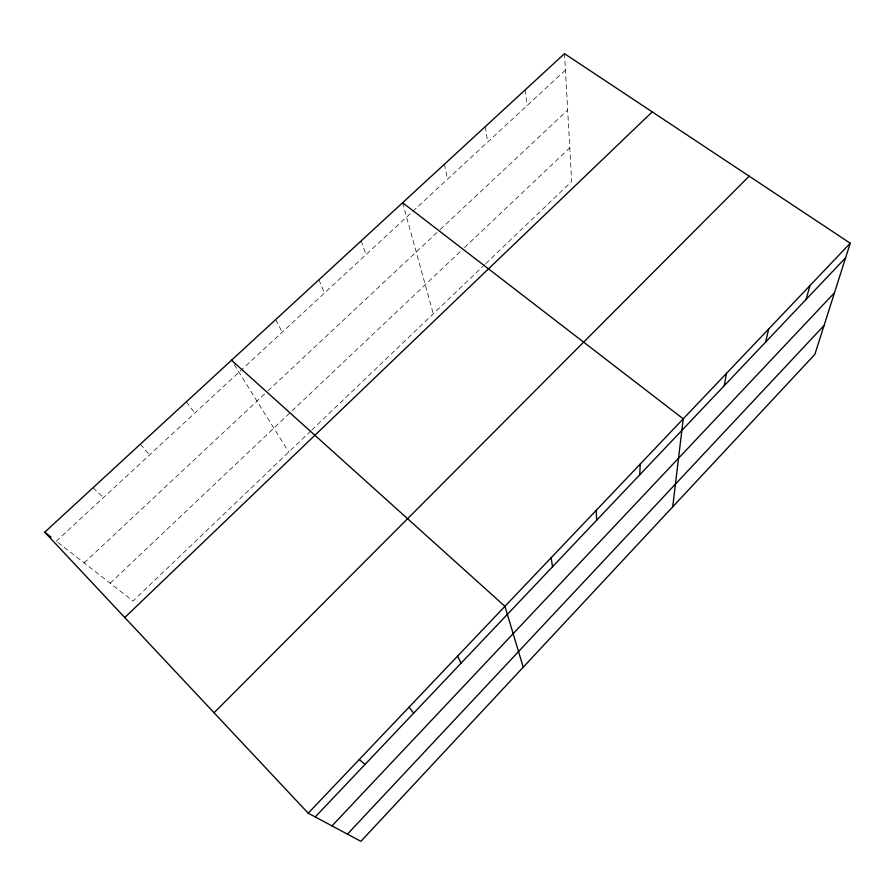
<?xml version="1.0" encoding="UTF-8"?>
<svg xmlns="http://www.w3.org/2000/svg" width="895" height="895" viewBox="0 0 895 895"><rect width="100%" height="100%" fill="white"/><g stroke="black" fill="none" stroke-linecap="round" stroke-linejoin="round"><path stroke-width="0.67" stroke-dasharray="4.47 3.36" d="M310.833 430.931L133.053 601.004L57.381 542.034M311.84 429.969L484.788 264.528M485.784 263.577L571.681 181.405L564.499 53.678M110.163 583.16L462.424 249.526M464.449 247.602L569.791 147.82M84.197 562.921L266.99 391.73M267.997 390.791L439.21 230.44M440.206 229.5L567.676 110.13M56.307 541.195L411.7 212.35M412.729 211.41L565.427 70.112M93.024 487.741L103.496 497.531M140.224 444.289L149.644 454.839M186.373 401.799L194.786 413.065M234.221 364.578L288.761 452.053M275.682 319.582L282.205 332.179M318.9 279.788L324.538 293.012M361.2 240.844L365.988 254.65M402.616 202.717L433.269 313.809M444.379 164.266L447.545 179.19M485.269 126.62L487.652 142.081M525.298 89.768L526.931 105.733"/><path stroke-width="1.34" d="M639.746 474.797L640.238 464.057M672.716 506.861L683.232 418.849L402.616 202.717M724.234 385.723L726.483 373.372M765.639 342.069L768.704 328.968M806.093 299.411L809.953 285.594M850.25 243.227L814.875 354.364L360.909 841.322L308.204 813.197L44.75 532.189L564.499 53.678L850.25 243.227L308.204 813.197M347.45 834.14L824.071 325.478M332 825.895L834.487 292.766M315.219 816.945L845.641 257.726M214.05 712.767L749.149 176.158M124.774 617.539L652.242 111.875M44.75 532.189L51.049 537.101M359.275 759.497L365.048 764.408M231.514 360.237L504.937 606.329L523.228 667.211M409.049 707.151L413.658 713.158M457.591 656.113L461.07 663.173M551.13 557.753L552.528 566.748M596.227 510.34L596.652 520.23"/></g></svg>
